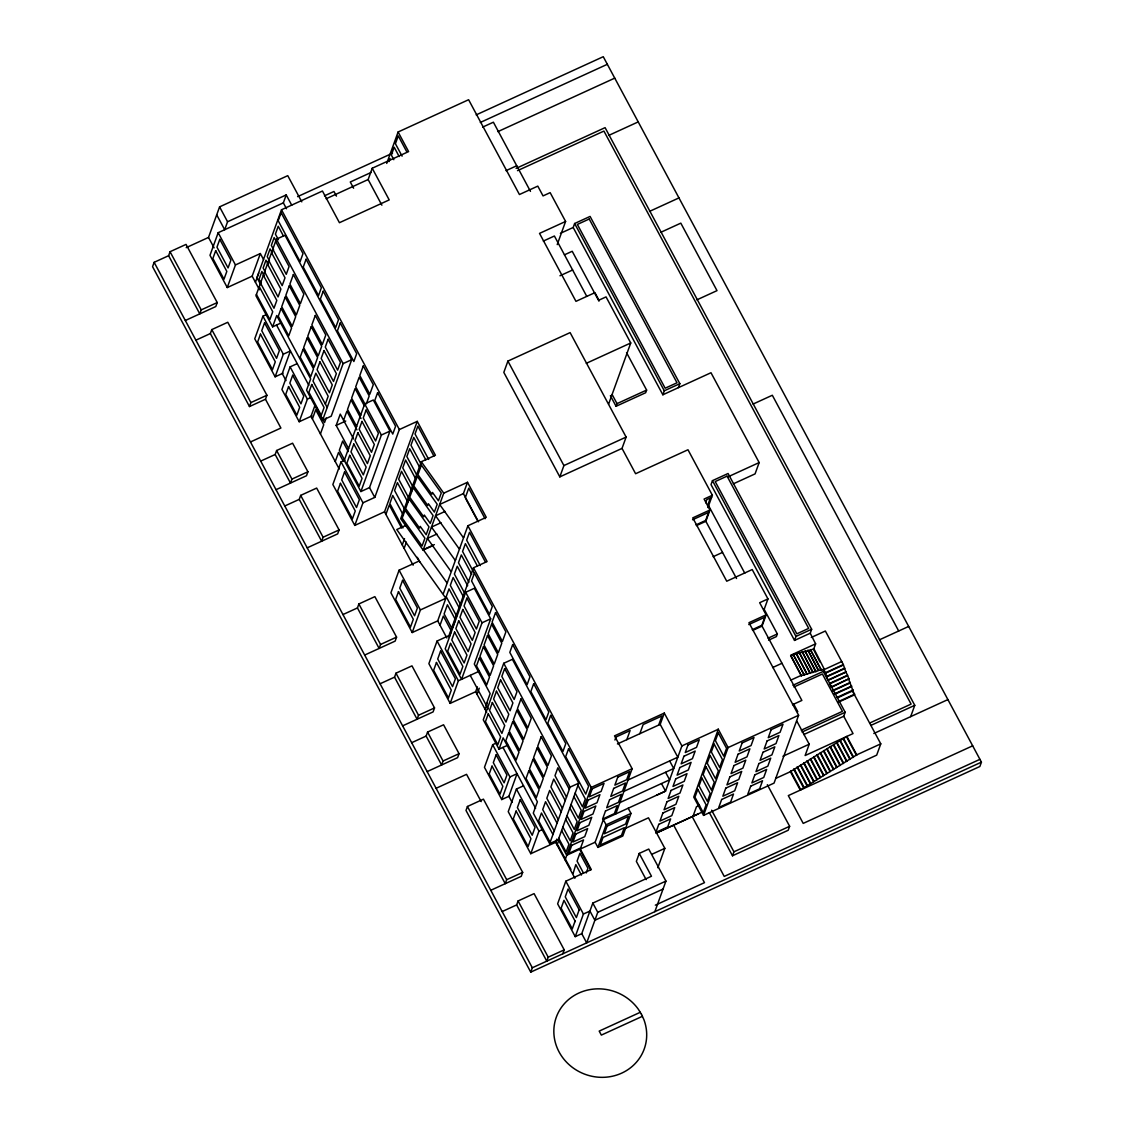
<?xml version="1.0" encoding="UTF-8"?>
<svg xmlns="http://www.w3.org/2000/svg" width="1134" height="1134" viewBox="0 0 1134 1134"><rect width="100%" height="100%" fill="white"/><g stroke="black" fill="none" stroke-linecap="round" stroke-linejoin="round"><path stroke-width="1.5" d="M185.324 320.497L215.786 306.549L217.232 302.565L186.047 244.405L170.043 251.72L168.612 255.703L154.139 262.323L152.566 266.674L530.74 972.121L979.861 766.499L981.434 762.147L603.26 56.7L476.167 114.888M186.203 247.651L208.514 237.431L219.585 206.87L287.752 175.657L301.8 201.852M291.75 205.211L286.222 194.906L283.344 202.858L218.167 232.697L209.988 255.306L227.268 287.554L252.159 276.157L260.338 253.548L263.57 259.573M286.222 194.906L227.565 221.754L224.688 229.706L216.707 214.822M217.232 302.565L201.228 309.894L199.797 313.877L168.612 255.703M210.343 333.566L211.789 329.597L227.778 322.269L266.915 395.256L265.469 399.239L249.48 406.553L210.343 333.566L195.884 340.186M227.268 287.554L235.461 264.945L260.338 253.548M557.219 244.604L565.597 221.456L550.16 192.652L543.044 195.913L537.799 186.118L519.429 194.524L468.611 99.721L398.105 131.998L408.609 151.587L372.221 168.243L389.203 199.91L339.435 222.703L322.453 191.022L281.487 209.776L256.936 277.603L260.735 284.691M255.433 282.281L258.75 273.138M272.614 326.833L276.696 315.536L310.659 378.884L306.577 390.181L322.623 420.133L331.227 416.192L351.696 359.676L285.003 235.277L276.398 239.217L255.944 295.733L272.614 326.833L281.303 322.85M266.121 314.728L262.932 316.202L254.753 338.797L275.123 376.814L283.018 373.199M249.48 406.553L250.912 402.584L266.915 395.256M275.123 376.814L283.316 354.205L290.417 350.959L282.238 373.568L286.009 380.599M297.207 363.617L290.106 366.877L281.912 389.486L299.206 421.735L311.949 415.909M326.138 198.762L368.139 179.541L372.221 168.243M260.707 461.113L275.165 454.493L276.611 450.51L292.6 443.196L307.924 471.772L306.492 475.741L276.03 489.69M386.722 163.424L398.105 131.998M388.948 161.652L390.082 158.519M299.206 421.735L307.385 399.14L310.588 397.665M315.096 405.036L311 416.334L339.264 469.037M312.403 418.928L315.706 409.785L323.729 424.754L320.426 433.911M307.924 471.772L291.934 479.101L290.488 483.07L275.165 454.493M325.345 404.058L328.18 396.234L315.833 373.185L312.998 381.024L327.202 407.503M322.623 420.133L343.092 363.617L351.696 359.676M326.167 418.035L324.522 422.599L316.485 407.63M284.776 505.991L299.234 499.371L300.666 495.388L316.67 488.074L339.094 529.918L337.663 533.887L307.201 547.835M348.677 448.738L336.174 425.406L340.271 414.108L353.61 439.014M343.588 420.303L346.891 411.16L356.927 429.871M335.239 461.552L338.556 452.409L343.375 461.396M344.24 460.447L360.91 491.546L369.514 487.606L389.983 431.09L373.299 399.99L364.694 403.931L344.24 460.447L341.05 461.907L332.857 484.516L354.786 525.411L384.539 511.788L417.255 421.366L435.413 455.258L421.309 461.722L400.699 518.663L423.138 550.103L431.048 546.475M366.31 403.917L369.202 395.95L359.166 377.239L355.707 386.807L364.907 403.959M339.094 529.918L323.105 537.232L321.659 541.216L299.234 499.371M360.91 491.546L381.378 435.031L390.025 431.062M354.786 525.411L362.965 502.801L374.815 497.387L399.324 429.573L417.255 421.366M385.914 514.411L389.302 505.041L401.578 527.948M342.978 614.557L357.437 607.937L358.868 603.968L374.872 596.64L396.574 637.124L395.142 641.107L364.68 655.055M402.272 544.93L404.54 538.693M404.129 548.388L406.397 542.151M419.197 560.99L399.097 570.189L390.904 592.798L412.209 632.545L437.696 620.879L445.875 598.27L396.758 529.55L406.17 525.24M396.574 637.124L380.57 644.452L379.139 648.435L357.437 607.937M423.138 550.103L443.748 493.162L467.492 482.29L486.273 517.331L467.903 525.751L443.351 593.564M507.904 361.094L503.822 372.391L559.827 476.875L622.027 448.398L626.124 437.086L570.118 332.616L507.904 361.094L563.91 465.564L559.827 476.875M380.074 683.774L394.533 677.154L395.979 673.185L411.968 665.856L434.535 707.928L433.089 711.911L402.627 725.845M412.209 632.545L420.402 609.936L445.875 598.27M463.82 537.048L463.14 537.36L439.652 504.474L463.395 493.602L467.492 482.29M465.266 497.783L468.725 488.215L485.083 518.734M560.409 233.335L573.18 227.48L574.626 223.511L590.077 216.424L679.847 383.675L678.416 387.644M440.02 625.217L443.323 616.074L451.36 631.057M467.903 525.751L487.096 561.543L473.473 567.78L448.922 635.607L437.072 641.036L428.879 663.645L450.184 703.378L475.67 691.726L477.414 686.878M434.535 707.928L418.531 715.256L417.085 719.225L394.533 677.154M449.149 637.152L450.808 632.574M452.693 627.371L455.443 619.745L447.42 604.776L444.117 613.919L452.14 628.888M465.663 592.274L445.208 648.79L461.566 679.309L482.021 622.793L490.682 618.824L474.324 588.305L465.663 592.274L482.021 622.793M411.67 742.699L426.129 736.079L427.561 732.096L443.564 724.782L459.057 753.671L457.612 757.654L427.149 771.602M450.184 703.378L458.377 680.783L479.313 671.186M490.682 618.824L474.31 664.042L490.157 693.597L486.061 704.894M459.057 753.671L443.054 760.999L441.622 764.982L426.129 736.079M477.06 694.306L479.257 688.21M485.083 709.289L487.294 703.193M499.017 749.177L503.113 737.88L537.388 801.809L533.292 813.106L549.65 843.639L558.311 839.67L578.779 783.155L512.384 659.322L503.737 663.291L483.268 719.807L499.017 749.177L507.706 745.208M608.589 404.186L630.745 342.978L606.052 296.895L598.936 300.156L594.925 292.671L575.959 301.346L539.529 233.391L565.597 221.456M467.435 806.487L466.003 810.456L505.24 883.669L506.685 879.701L522.675 872.372L483.438 799.158L467.435 806.487L506.685 879.701M495.841 743.252L492.652 744.712L484.459 767.321L501.752 799.569L508.868 796.309L517.047 773.7L509.931 776.96L501.752 799.569M610.375 395.681L616.06 406.284L617.024 403.633L646.621 390.082L626.549 352.646M646.621 390.082L645.657 392.733L616.06 406.284M523.525 785.805L516.424 789.051L508.23 811.661L530.769 853.704L556.255 842.038M573.18 227.48L662.851 394.774L664.297 390.791L679.847 383.675M522.675 872.372L521.243 876.341L490.781 890.289M530.769 853.704L538.962 831.094L542.151 829.634M502.178 911.552L516.636 904.932L518.082 900.963L534.086 893.635L564.222 949.853L562.776 953.822M549.65 843.639L570.118 787.109L578.779 783.155M556.822 839.089L555.66 842.321L574.91 878.226M557.063 844.929L558.722 840.365M558.311 839.67L566.674 855.263L591.225 787.435L632.134 768.71L614.529 735.853L664.297 713.073L681.903 745.917L665.545 791.121L656.657 795.203M565.086 859.912L567.298 853.817M530.74 972.121L532.314 967.77L981.434 762.147M614.926 740.02L616.031 736.987L630.107 730.537L626.804 739.666M580.296 849.026L591.296 869.551L565.823 881.203L557.63 903.812L575.236 936.641L581.756 933.665L592.813 903.103L651.469 876.242L639.236 853.42L648.747 849.068L665.927 881.104L654.857 911.665M712.464 480.646L711.018 484.615L794.537 640.412L810.229 633.226L811.661 629.257L728.071 473.502L712.464 480.646L795.983 636.429L794.537 640.412M705.646 502.745L706.78 499.612L711.599 497.415M708.155 504.091L709.841 499.399M707.928 507.564L712.379 495.26L687.984 449.759L635.607 473.728L622.027 448.398M696.489 525.595L705.858 521.3L709.955 510.002L704.086 499.059L712.379 495.26M564.222 949.853L548.218 957.181L546.786 961.15L516.636 904.932M566.674 855.263L595.137 842.236L603.331 819.627L665.545 791.121L661.533 783.651M586.235 872.953L587.936 868.261L579.899 853.278L577.064 861.103L583.486 873.081M595.137 842.236L597.916 847.41L606.109 824.801L630.986 813.418L628.208 808.23M639.845 733.684L643.148 724.555L661.972 715.937L658.67 725.065M575.094 921.077L572.273 928.902L561.146 908.164L563.981 900.339L575.349 921.545M579.191 909.766L576.356 917.59L565.242 896.866L568.077 889.028L579.446 910.233M615.776 813.929L632.134 768.71M575.236 936.641L583.415 914.032L589.935 911.056L594.882 920.269L663.05 889.056M617.42 743.961L660.201 724.371L664.297 713.073M630.986 813.418L622.807 836.013L597.916 847.41M662.851 394.774L710.99 372.732L759.156 462.573L755.074 473.884L733.372 483.807M665.927 881.104L597.76 912.317L586.689 942.878L581.756 933.665M639.236 853.42L636.358 861.372L646.153 879.63M657.819 867.723L664.836 848.345L648.464 817.812L624.763 828.671M763.763 610.503L767.959 598.922L752.211 569.552L726.738 581.218L692.775 517.869L709.955 510.002M693.016 816.282L696.474 806.713L699.522 805.324M752.678 630.419L762.048 626.124L766.145 614.826L759.667 602.721L767.959 598.922M681.903 745.917L718.29 729.261L693.739 797.089L703.548 815.389L728.099 747.575L798.605 715.285L748.964 622.694L766.145 614.826M763.99 609.015L777.343 633.934L776.393 636.585L768.597 640.157M793.488 654.97L804.233 674.999L793.488 654.97L796.578 653.553L807.096 674.206L810.172 672.788L799.427 652.759L796.351 654.162L806.26 672.66M799.215 653.368L802.291 651.951L813.035 671.994L809.945 673.398L799.427 652.759M802.078 652.56L805.154 651.157L815.899 671.186L812.809 672.604L802.291 651.951M804.927 651.767L808.018 650.349L818.748 670.392L815.672 671.796L805.154 651.157M709.374 812.639L732.493 855.773L733.939 851.804L789.633 826.303L767.335 784.7M817.713 669.457L808.018 650.349M793.715 654.361L790.625 655.764L801.369 675.807L790.852 655.168L815.615 643.828L810.229 633.226M810.654 650.151L821.399 670.194L810.654 650.151L813.858 648.691L824.149 668.932L823.256 671.385L792.921 685.276M815.615 643.828L813.574 649.47L819.91 661.93M798.605 715.285L774.054 783.112L703.548 815.389M818.748 670.392L821.611 669.584M843.327 664.538L845.936 672.193L828.075 680.372L825.467 672.703L843.327 664.538L825.368 631.014L811.306 637.45M790.398 771.687L846.871 736.405L856.751 754.847L800.278 790.129L790.398 771.687L775.67 778.434M847.537 675.198L848.927 678.798L831.066 686.977L829.677 683.377L847.537 675.198L845.936 672.193M796.89 721.238L809.222 744.216L805.126 755.528L853.037 733.585L843.739 716.263L845.184 712.28L823.256 671.385M789.633 826.303L788.187 830.272L732.493 855.773M832.328 686.906L848.927 678.798M832.228 691.187L850.089 683.008L848.7 679.408M835.106 694.107L851.478 686.609L850.089 683.008M838.083 697.594L852.966 690.776L851.478 686.609M852.966 690.776L854.497 694.83L838.125 702.329M852.031 690.237L880.778 743.847L876.681 755.145L788.314 795.6L803.212 823.397L972.674 745.818M910.673 716.631L914.769 705.32L605.088 127.646L516.098 168.385M656.147 833.107L698.346 813.843M297.604 196.636L392.52 153.189M371.144 172.439L350.278 181.993L353.61 188.23M480.306 122.472L607.328 64.312M324.452 195.842L333.963 191.476L336.458 196.139M482.673 127.107L493.389 122.203L530.471 191.391M497.854 131.643L614.741 78.133M506.019 170.653L516.735 165.748M517.501 170.653L603.926 131.076L911.098 704.086L869.636 723.067M608.745 135.4L638.201 121.905M543.342 241.074L554.398 236.014L586.689 296.243M649.498 211.406L678.954 197.911M564.42 254.838L572.216 251.28L598.965 301.176M559.969 275.775L572.613 269.991M660.697 232.357L680.811 223.143L717 290.644L696.886 299.844M250.458 441.976L280.906 428.028L265.469 399.239M336.174 425.406L345.742 421.026M586.306 363.319L630.745 342.978M445.067 511.42L435.569 515.772L459.043 548.658L459.724 548.346M563.91 465.564L626.124 437.086M440.97 522.731L431.473 527.069L454.947 559.969L455.627 559.657M436.873 534.029L427.376 538.381L450.864 571.267L451.545 570.955M434.365 544.618L423.294 549.678L446.768 582.578L447.448 582.266M753.089 404.058L772.325 395.256L898.695 631M728.17 476.762L759.156 462.573M692.576 519.755L708.58 512.426L705.66 520.463L696.063 524.858M713.158 556.695L722.528 552.4M748.78 624.579L764.77 617.25L761.864 625.288L752.267 629.696M436.094 788.286L466.556 774.338L481.185 801.61M768.001 638.215L777.343 633.934M795.983 636.429L811.661 629.257M807.791 650.959L810.881 649.555M772.594 667.572L781.964 663.277M790.582 680.23L801.596 675.198M879.474 639.803L908.674 626.436M801.369 675.807L804.445 674.39M804.233 674.999L807.309 673.596M821.399 670.194L824.149 668.932M841.726 661.533L823.865 669.712L825.467 672.703M793.913 687.006L822.391 673.979L842.434 711.358L801.299 730.183M825.254 673.312L843.115 665.148M826.856 676.318L844.717 668.139M826.629 676.927L844.49 668.748M828.245 679.918L846.106 671.739M829.464 683.972L847.325 675.807M628.052 780.008L677.806 757.2L660.201 724.371M792.51 704.71L801.88 700.429L762.048 626.124M832.455 690.578L850.316 682.399M833.83 694.178L851.691 685.999M623.955 791.319L673.709 768.512L669.712 761.042M836.892 697.453L853.264 689.954M838.38 701.62L854.752 694.121M619.859 802.617L669.627 779.809L665.615 772.353M802.064 732.025L845.184 712.28M803.822 734.534L843.739 716.263M782.97 756.236L809.222 744.216M870.884 725.406L914.769 705.32M656.26 833.107L703.037 811.689M873.832 733.5L947.896 699.593M573.095 873.464L575.817 864.59L581.43 875.065M856.751 754.847L880.778 743.847M652.192 854.129L664.836 848.345M655.324 905.159L704.483 882.649L673.596 825.056M979.918 759.341L724.229 876.412L692.123 816.508M640.242 1012.308L599.191 1031.104L601.346 1035.101L642.383 1016.319M421.309 461.722L443.748 493.162M574.626 223.511L664.297 390.791M846.644 737.015L856.524 755.442M843.568 738.432L853.448 756.86M843.342 739.042L853.222 757.469M840.266 740.445L850.146 758.873M840.053 741.055L849.933 759.482M836.963 742.472L846.843 760.9M836.75 743.082L846.63 761.509M708.041 504.644L744.783 573.18M833.66 744.485L843.54 762.913M833.447 745.095L843.327 763.522M830.357 746.512L840.237 764.94M830.145 747.122L840.025 765.549M705.858 521.3L736.533 578.51M827.069 748.525L836.949 766.953M826.842 749.135L836.722 767.562M823.766 750.538L833.646 768.98M823.539 751.147L833.419 769.589M820.463 752.565L830.343 770.992M820.236 753.174L830.116 771.602M793.644 703.987L797.783 711.727M817.16 754.578L827.04 773.019M816.934 755.187L826.814 773.629M813.858 756.605L823.738 775.032M813.631 757.214L823.511 775.642M810.555 758.618L820.435 777.059M810.342 759.227L820.222 777.655M612.147 394.547L617.024 403.633M807.252 760.645L817.132 779.072M807.039 761.254L816.919 779.682M803.949 762.658L813.829 781.085M803.737 763.267L813.617 781.695M800.647 764.685L810.526 783.112M800.434 765.294L810.314 783.722M797.344 766.697L807.224 785.125M797.131 767.307L807.011 785.734M794.055 768.724L803.935 787.152M793.772 769.504L803.652 787.932M790.681 770.907L800.561 789.349M718.191 729.077L728.099 747.575M406.582 151.432L398.261 135.91L395.426 143.734L402.088 156.152M399.168 156.535L394.178 147.222L391.343 155.046L393.838 159.696M711.628 810.2L733.939 851.804M368.139 179.541L381.889 205.183M463.395 493.602L478.505 521.782M466.074 499.3L477.542 520.676M433.925 456.081L417.865 426.143L415.03 433.968L428.68 459.426M485.55 562.28L469.504 532.328L466.669 540.153L480.32 565.611M425.817 459.908L413.782 437.441L410.947 445.265L421.38 464.727M283.344 202.858L286.505 208.741M477.442 566.093L465.408 543.64L462.573 551.464L473.814 572.429M281.487 209.776L399.366 429.559M420.119 468.214L409.686 448.738L406.851 456.577L416.49 474.536M473.473 567.78L591.225 787.435M471.758 574.414L461.311 554.937L458.476 562.762L468.923 582.238M603.331 819.627L606.109 824.801M415.228 478.024L405.589 460.05L402.754 467.874L413.201 487.337M283.472 236.042L278.241 226.276L275.406 234.1L278.397 239.685M577.986 785.309L585.328 798.988L582.493 806.813L575.165 793.134M467.662 585.711L457.229 566.249L454.394 574.073L464.827 593.536M411.94 490.824L401.507 471.347L398.672 479.186L409.105 498.648M276.398 239.217L343.092 363.617M364.694 403.931L381.378 435.031M503.737 663.291L570.118 787.109M276.398 241.769L274.159 237.587L271.324 245.412L273.563 249.593M364.269 405.703L355.084 388.551L351.625 398.119L360.81 415.257M573.903 796.621L581.232 810.286L578.397 818.124L571.068 804.445M275.619 241.372L289.085 266.504L286.25 274.329L272.784 249.197M569.339 789.278L557.829 767.817L554.994 775.642L566.504 797.103M463.565 597.023L453.132 577.546L450.297 585.371L460.73 604.847M407.843 502.121L397.41 482.659L394.575 490.483L405.008 509.946M569.807 807.918L577.135 821.597L574.3 829.422L566.972 815.743M272.302 253.066L270.062 248.885L267.227 256.709L269.467 260.891M361.023 418.559L350.987 399.848L347.528 409.417L356.714 426.568M271.522 252.669L285.003 277.802L282.168 285.64L268.687 260.494M565.242 800.576L553.732 779.115L550.911 786.953L562.407 808.4M459.468 608.32L449.036 588.858L446.201 596.682L456.648 616.145M403.406 515.318L392.761 495.487L389.855 503.524L402.953 527.948M565.71 819.23L573.053 832.895L570.218 840.719L562.875 827.055M268.205 264.378L265.966 260.196L263.131 268.021L265.37 272.203M267.426 263.981L280.906 289.113L278.071 296.938L264.605 271.806M561.146 811.887L549.65 790.426L546.815 798.251L558.311 819.712M579.701 849.295L590.701 869.821M417.34 557.347L419.793 561.925M264.123 275.675L261.869 271.494L259.048 279.318L261.288 283.5M561.628 830.527L568.956 844.206L566.121 852.031L558.793 838.352M263.343 275.279L276.809 300.411L273.974 308.235L260.508 283.103M557.063 823.185L545.553 801.724L542.718 809.563L554.228 831.009M384.511 511.803L413.13 565.186M219.585 206.87L227.565 221.754M592.813 903.103L597.76 912.317M369.514 487.606L374.773 497.401M470.227 675.354L488.258 709.005M348.266 451.587L342.652 441.098L339.335 450.241L344.949 460.73M259.247 286.59L272.727 311.722L269.892 319.547L256.412 294.415M552.967 834.496L541.457 813.035L538.636 820.86L550.132 842.321M437.696 620.879L446.867 637.988M475.67 691.726L486.713 712.322M557.885 845.085L570.898 869.381M252.159 276.157L259.459 289.765M276.526 325.033L308.831 385.305M502.943 747.391L535.602 808.315M218.167 232.697L235.461 264.945M262.932 316.202L283.316 354.205M290.106 366.877L307.385 399.14M341.05 461.907L362.965 502.801M399.097 570.189L420.402 609.936M437.072 641.036L458.377 680.783M492.652 744.712L509.931 776.96M516.424 789.051L538.962 831.094M565.823 881.203L583.415 914.032M508.868 796.309L512.1 802.362M208.514 237.431L214.099 247.85M170.043 251.72L201.228 309.894M211.789 329.597L250.912 402.584M276.611 450.51L291.934 479.101M300.666 495.388L323.105 537.232M358.868 603.968L380.57 644.452M395.979 673.185L418.531 715.256M427.561 732.096L443.054 760.999M518.082 900.963L548.218 957.181M154.139 262.323L532.314 967.77M215.701 250.657L212.88 258.481L223.993 279.219L226.828 271.395L215.701 250.657M219.798 239.359L216.963 247.184L228.076 267.922L230.911 260.083L219.798 239.359M281.104 212.668L278.184 220.719L300.113 261.6L303.019 253.562L281.104 212.668M260.48 334.176L257.645 342L272.472 369.641L275.293 361.817L260.48 334.176M264.576 322.864L261.741 330.689L276.554 358.344L279.389 350.519L264.576 322.864M281.104 308.42L278.269 316.244L288.759 335.806L291.594 327.981L281.104 308.42M285.187 297.108L281.728 306.676L292.218 326.252L295.69 316.684L285.187 297.108M289.283 285.811L285.825 295.364L296.314 314.94L299.773 305.372L289.283 285.811M293.38 274.499L289.907 284.067L300.411 303.643L303.869 294.075L293.38 274.499M306.081 259.261L303.246 267.085L318.526 295.591L321.361 287.767L306.081 259.261M288.575 386.581L285.74 394.405L296.853 415.143L299.688 407.319L288.575 386.581M292.671 375.283L289.836 383.108L300.949 403.846L303.784 396.021L292.671 375.283M323.204 291.225L320.383 299.05L335.664 327.556L338.499 319.731L323.204 291.225M303.033 349.315L300.198 357.139L310.688 376.715L313.523 368.89L303.033 349.315M307.116 338.017L303.657 347.571L314.146 367.147L317.605 357.579L307.116 338.017M311.212 326.705L307.753 336.274L318.243 355.849L321.702 346.281L311.212 326.705M315.309 315.408L311.836 324.962L322.339 344.538L325.798 334.969L315.309 315.408M311.737 384.497L308.902 392.321L321.248 415.356L324.083 407.531L311.737 384.497M319.916 361.888L317.081 369.712L329.441 392.747L332.276 384.922L319.916 361.888M324.012 350.59L321.177 358.415L333.524 381.449L336.359 373.625L324.012 350.59M328.109 339.279L325.274 347.103L337.62 370.138L340.455 362.313L328.109 339.279M340.243 323.006L337.422 330.83L353.851 361.505L356.686 353.666L340.243 323.006M363.263 365.942L359.804 375.51L369.826 394.207L373.299 384.653L363.263 365.942M349.711 455.344L346.876 463.168L359.223 486.202L362.058 478.378L349.711 455.344M353.808 444.032L350.973 451.856L363.319 474.891L366.154 467.066L353.808 444.032M357.89 432.734L355.055 440.559L367.416 463.593L370.251 455.769L357.89 432.734M361.987 421.423L359.152 429.247L371.498 452.282L374.333 444.457L361.987 421.423M366.084 410.125L363.249 417.95L375.595 440.984L378.43 433.16L366.084 410.125M340.441 483.339L337.606 491.178L352.433 518.819L355.268 510.995L340.441 483.339M344.538 472.042L341.703 479.866L356.53 507.508L359.365 499.683L344.538 472.042M377.608 392.69L374.773 400.515L392.761 434.067L395.596 426.242L377.608 392.69M405.022 510.3L402.187 518.125L422.089 546.007L424.924 538.182L405.022 510.3M409.105 499.003L405.646 508.571L419.608 528.118L420.232 526.389L426.171 534.709L429.006 526.871L409.105 499.003M413.201 487.691L409.743 497.259L423.705 516.821L424.329 515.077L430.268 523.398L433.103 515.573L413.201 487.691M417.298 476.393L413.839 485.962L427.787 505.509L428.425 503.779L434.365 512.1L437.2 504.276L417.298 476.393M421.38 465.082L417.922 474.65L431.884 494.211L432.508 492.468L438.447 500.789L441.282 492.964L421.38 465.082M398.488 591.622L395.653 599.447L410.48 627.102L413.315 619.277L398.488 591.622M402.584 580.324L399.749 588.149L414.576 615.79L417.397 607.966L402.584 580.324M436.462 662.469L433.642 670.293L448.454 697.934L451.289 690.11L436.462 662.469M440.559 651.157L437.724 658.996L452.551 686.637L455.386 678.812L440.559 651.157M474.395 573.109L471.56 580.934L489.463 614.344L492.298 606.52L474.395 573.109M450.524 643.389L447.689 651.214L460.035 674.248L462.87 666.423L450.524 643.389M454.606 632.077L451.786 639.902L464.132 662.951L466.967 655.126L454.606 632.077M458.703 620.78L455.868 628.605L468.214 651.639L471.049 643.814L458.703 620.78M462.8 609.468L459.965 617.307L472.311 640.341L475.146 632.517L462.8 609.468M466.882 598.171L464.061 605.995L476.408 629.03L479.243 621.205L466.882 598.171M495.558 612.587L492.085 622.155L502.433 641.447L505.892 631.879L495.558 612.587M479.328 658.089L476.507 665.913L486.684 684.922L489.519 677.097L479.328 658.089M483.424 646.777L479.966 656.345L490.157 675.354L493.616 665.786L483.424 646.777M487.521 635.479L484.062 645.048L494.24 664.056L497.713 654.488L487.521 635.479M491.603 624.168L488.144 633.736L498.336 652.745L501.795 643.176L491.603 624.168M512.681 644.551L509.804 652.404L527.14 684.624L529.975 676.8L512.681 644.551M488.286 713.825L485.451 721.649L497.798 744.698L500.633 736.873L488.286 713.825M492.369 702.527L489.534 710.352L501.894 733.386L504.729 725.562L492.369 702.527M496.465 691.216L493.63 699.04L505.977 722.089L508.812 714.264L496.465 691.216M500.562 679.918L497.727 687.743L510.073 710.777L512.908 702.952L500.562 679.918M504.644 668.606L501.823 676.431L514.17 699.48L517.005 691.655L504.644 668.606M492.043 766.145L489.208 773.969L500.023 794.126L502.858 786.301L492.043 766.145M496.139 754.833L493.304 762.658L504.106 782.814L506.941 774.99L496.139 754.833M508.656 732.89L505.821 740.715L516.154 760.007L518.989 752.182L508.656 732.89M512.752 721.593L509.279 731.161L519.627 750.439L523.086 740.871L512.752 721.593M516.835 710.281L513.376 719.849L523.71 739.141L527.182 729.573L516.835 710.281M520.931 698.983L517.473 708.552L527.806 727.83L531.265 718.261L520.931 698.983M533.675 683.717L530.84 691.542L545.978 719.764L548.813 711.939L533.675 683.717M528.883 770.624L526.048 778.448L536.311 797.613L539.146 789.788L528.883 770.624M532.98 759.326L529.507 768.895L539.784 788.045L543.243 778.477L532.98 759.326M537.062 748.015L533.604 757.583L543.866 776.733L547.339 767.179L537.062 748.015M541.159 736.717L537.7 746.285L547.963 765.436L551.422 755.868L541.159 736.717M516.126 811.065L513.291 818.89L528.118 846.531L530.953 838.706L516.126 811.065M520.222 799.768L517.388 807.592L532.2 835.234L535.035 827.409L520.222 799.768M550.656 715.384L547.821 723.223L562.96 751.445L565.795 743.606L550.656 715.384M568.573 748.794L565.682 756.647L585.754 794.084L588.631 786.231L568.573 748.794M571.763 845.312L568.843 853.349L580.651 847.949L583.556 839.911L571.763 845.312M575.845 834L572.939 842.052L584.733 836.651L587.653 828.6L575.845 834M579.942 822.703L577.036 830.74L588.829 825.339L591.735 817.302L579.942 822.703M584.038 811.391L581.118 819.443L592.926 814.042L595.832 805.99L584.038 811.391M588.121 800.094L585.215 808.131L597.008 802.73L599.929 794.693L588.121 800.094M592.217 788.782L589.311 796.833L601.105 791.433L604.025 783.381L592.217 788.782M605.499 810.994L602.593 819.046L614.387 813.631L617.307 805.594L605.499 810.994M609.596 799.697L606.69 807.734L618.484 802.333L621.389 794.296L609.596 799.697M613.692 788.385L610.772 796.437L622.58 791.022L625.486 782.984L613.692 788.385M617.775 777.088L614.869 785.125L626.663 779.724L629.583 771.687L617.775 777.088M603.005 837.459L600.255 845.057L621.517 835.333L624.267 827.721L603.005 837.459M607.101 826.147L604.351 833.759L625.614 824.021L628.364 816.423L607.101 826.147M658.783 824.333L655.863 832.37L667.713 826.941L670.633 818.904L658.783 824.333M662.866 813.021L659.96 821.073L671.81 815.644L674.716 807.592L662.866 813.021M666.962 801.724L664.056 809.761L675.907 804.332L678.812 796.295L666.962 801.724M671.059 790.412L668.139 798.464L679.989 793.035L682.909 784.983L671.059 790.412M675.736 778.845L672.986 786.443L684.241 781.298L686.991 773.686L675.736 778.845M679.833 767.534L677.083 775.146L688.338 769.986L691.088 762.374L679.833 767.534M683.93 756.236L681.165 763.834L692.42 758.689L695.185 751.077L683.93 756.236M688.012 744.925L685.262 752.537L696.517 747.377L699.267 739.779L688.012 744.925M697.793 789.335L694.958 797.159L703.278 812.681L706.113 804.856L697.793 789.335M701.875 778.037L699.054 785.862L707.375 801.384L710.196 793.559L701.875 778.037M705.972 766.726L703.137 774.55L711.457 790.072L714.292 782.247L705.972 766.726M710.068 755.428L707.233 763.253L715.554 778.774L718.389 770.95L710.068 755.428M714.151 744.117L711.33 751.941L719.651 767.463L722.486 759.638L714.151 744.117M718.247 732.819L715.412 740.644L723.733 756.165L726.568 748.341L718.247 732.819M721.663 799.47L718.758 807.507L730.608 802.092L733.514 794.041L721.663 799.47M725.76 788.158L722.854 796.21L734.704 790.781L737.61 782.744L725.76 788.158M729.857 776.861L726.937 784.898L738.787 779.483L741.707 771.432L729.857 776.861M733.939 765.563L731.033 773.601L742.883 768.172L745.789 760.134L733.939 765.563M738.036 754.252L735.13 762.289L746.98 756.874L749.886 748.823L738.036 754.252M742.132 742.954L739.212 750.991L751.062 745.562L753.982 737.525L742.132 742.954M750.694 786.174L747.788 794.225L759.638 788.796L762.544 780.745L750.694 786.174M754.79 774.876L751.885 782.914L763.735 777.485L766.641 769.447L754.79 774.876M758.887 763.565L755.967 771.616L767.817 766.187L770.737 758.15L758.887 763.565M762.984 752.267L760.064 760.304L771.914 754.875L774.82 746.838L762.984 752.267M767.066 740.956L764.16 749.007L776.01 743.578L778.916 735.541L767.066 740.956M771.163 729.658L768.242 737.695L780.093 732.281L783.013 724.229L771.163 729.658M589.212 219.018L577.362 224.433L665.162 388.211L677.012 382.782L589.212 219.018M727.064 476.138L715.214 481.567L796.833 633.821L808.67 628.392L727.064 476.138M641.447 1014.25L638.3 1009.189A46.749 43.914 19.9 0 0 560.04 1009.473A46.749 43.914 19.9 0 0 596.243 1076.988A46.749 43.914 19.9 0 0 643.899 1019.636L641.447 1014.25"/></g></svg>
